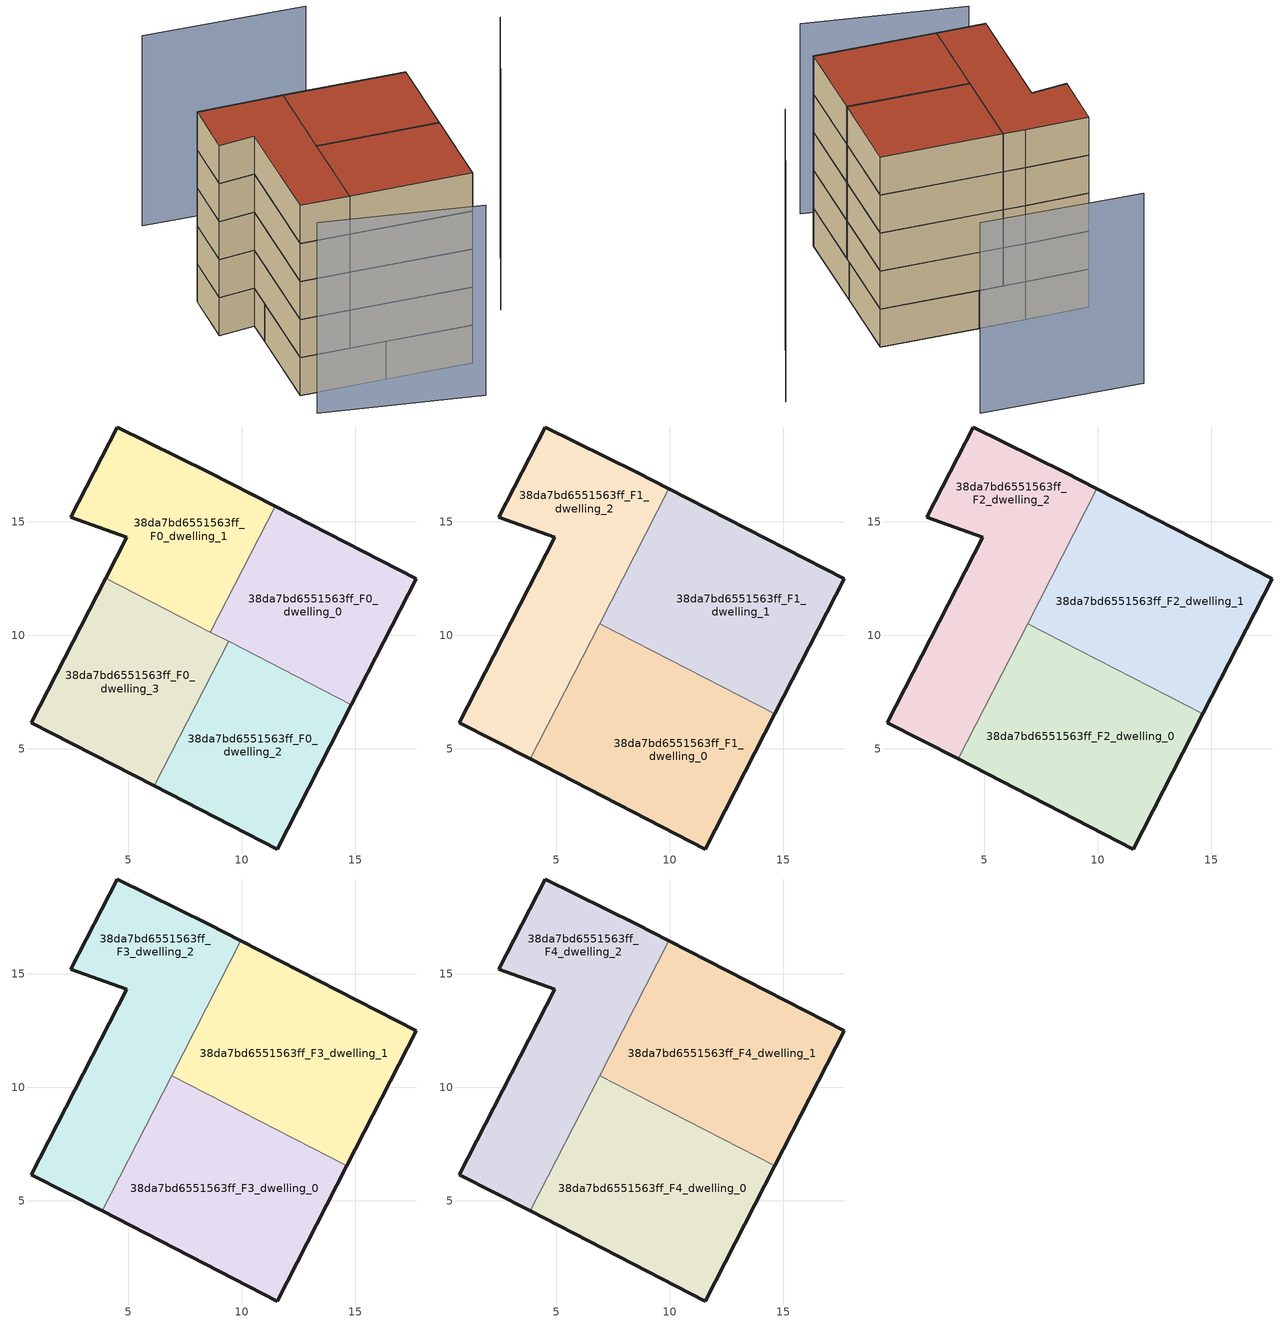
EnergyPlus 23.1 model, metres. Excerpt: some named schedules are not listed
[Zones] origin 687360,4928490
38da7bd6551563ff_F0_dwelling_0
 floor ground (EU_floor_Construction): 14.82,6.94 17.67,12.48 11.46,15.68 8.61,10.14 z0
 wall outside (EU_wall_Construction): 11.46,15.68 17.67,12.48 14.82,6.94 z0:3
 wall to 38da7bd6551563ff_F0_dwelling_1 (EU_wall_Construction): 8.61,10.14 11.46,15.68 z0:3
 wall to 38da7bd6551563ff_F0_dwelling_2 (EU_wall_Construction): 14.82,6.94 9.41,9.72 z0:3
 wall to 38da7bd6551563ff_F0_dwelling_3 (EU_wall_Construction): 9.41,9.72 8.61,10.14 z0:3
38da7bd6551563ff_F0_dwelling_1
 floor ground (EU_floor_Construction): 8.61,10.14 11.46,15.68 8.53,17.18 4.5,19.17 2.46,15.2 4.93,14.31 4,12.51 z0
 wall outside (EU_wall_Construction): 4,12.51 4.93,14.31 2.46,15.2 4.5,19.17 8.53,17.18 11.46,15.68 z0:3
 wall to 38da7bd6551563ff_F0_dwelling_3 (EU_wall_Construction): 8.61,10.14 4,12.51 z0:3
38da7bd6551563ff_F0_dwelling_2
 floor ground (EU_floor_Construction): 11.56,0.58 14.82,6.94 9.41,9.72 6.14,3.37 z0
 wall outside (EU_wall_Construction): 14.82,6.94 11.56,0.58 6.14,3.37 z0:3
 wall to 38da7bd6551563ff_F0_dwelling_3 (EU_wall_Construction): 6.14,3.37 9.41,9.72 z0:3
 ceiling adiabatic (EU_roof_Construction): 14.82,6.94 11.56,0.58 6.14,3.37 9.41,9.72 9.2,9.32 14.61,6.54 z3
38da7bd6551563ff_F0_dwelling_3
 floor ground (EU_floor_Construction): 6.14,3.37 9.41,9.72 4,12.51 0.73,6.15 z0
 wall outside (EU_wall_Construction): 6.14,3.37 0.73,6.15 4,12.51 z0:3
38da7bd6551563ff_F1_dwelling_0
 floor adiabatic (EU_floor_Construction): 11.56,0.58 14.61,6.54 9.2,9.32 6.14,3.37 z3
 floor to 38da7bd6551563ff_F0_dwelling_3 (EU_floor_Construction): 6.14,3.37 9.2,9.32 6.9,10.5 3.84,4.55 z3
 wall outside (EU_wall_Construction): 14.61,6.54 11.56,0.58 3.84,4.55 z3:6
 wall to 38da7bd6551563ff_F1_dwelling_1 (EU_wall_Construction): 6.9,10.5 14.61,6.54 z3:6
 wall to 38da7bd6551563ff_F1_dwelling_2 (EU_wall_Construction): 3.84,4.55 6.9,10.5 z3:6
38da7bd6551563ff_F1_dwelling_1
 floor to 38da7bd6551563ff_F0_dwelling_0 (EU_floor_Construction): 14.82,6.94 17.67,12.48 11.46,15.68 8.61,10.14 z3
 floor to 38da7bd6551563ff_F0_dwelling_1 (EU_floor_Construction): 8.61,10.14 11.46,15.68 9.96,16.45 7.11,10.91 z3
 floor to 38da7bd6551563ff_F0_dwelling_2 (EU_floor_Construction): 14.61,6.54 14.82,6.95 9.41,9.72 9.2,9.32 z3
 floor to 38da7bd6551563ff_F0_dwelling_3 (EU_floor_Construction): 9.2,9.32 9.41,9.72 7.11,10.91 6.9,10.5 z3
 wall outside (EU_wall_Construction): 9.96,16.45 17.67,12.48 14.61,6.54 z3:6
 wall to 38da7bd6551563ff_F1_dwelling_2 (EU_wall_Construction): 6.9,10.5 9.96,16.45 z3:6
38da7bd6551563ff_F1_dwelling_2
 floor to 38da7bd6551563ff_F0_dwelling_1 (EU_floor_Construction): 7.11,10.91 9.96,16.45 8.53,17.18 4.5,19.17 2.46,15.2 4.93,14.31 4,12.51 z3
 floor to 38da7bd6551563ff_F0_dwelling_3 (EU_floor_Construction): 3.84,4.55 7.11,10.91 4,12.51 0.73,6.15 z3
 wall outside (EU_wall_Construction): 3.84,4.55 0.73,6.15 4.93,14.31 2.46,15.2 4.5,19.17 8.53,17.18 9.96,16.45 z3:6
38da7bd6551563ff_F2_dwelling_0
 floor to 38da7bd6551563ff_F1_dwelling_0 (EU_floor_Construction): 11.56,0.58 14.61,6.54 6.9,10.5 3.84,4.55 z6
 wall outside (EU_wall_Construction): 14.61,6.54 11.56,0.58 3.84,4.55 z6:9
 wall to 38da7bd6551563ff_F2_dwelling_1 (EU_wall_Construction): 6.9,10.5 14.61,6.54 z6:9
 wall to 38da7bd6551563ff_F2_dwelling_2 (EU_wall_Construction): 3.84,4.55 6.9,10.5 z6:9
38da7bd6551563ff_F2_dwelling_1
 floor to 38da7bd6551563ff_F1_dwelling_1 (EU_floor_Construction): 14.61,6.54 17.67,12.48 9.96,16.45 6.9,10.5 z6
 wall outside (EU_wall_Construction): 9.96,16.45 17.67,12.48 14.61,6.54 z6:9
 wall to 38da7bd6551563ff_F2_dwelling_2 (EU_wall_Construction): 6.9,10.5 9.96,16.45 z6:9
38da7bd6551563ff_F2_dwelling_2
 floor to 38da7bd6551563ff_F1_dwelling_2 (EU_floor_Construction): 3.84,4.55 9.96,16.45 8.53,17.18 4.5,19.17 2.46,15.2 4.93,14.31 0.73,6.15 z6
 wall outside (EU_wall_Construction): 3.84,4.55 0.73,6.15 4.93,14.31 2.46,15.2 4.5,19.17 8.53,17.18 9.96,16.45 z6:9
38da7bd6551563ff_F3_dwelling_0
 floor to 38da7bd6551563ff_F2_dwelling_0 (EU_floor_Construction): 11.56,0.58 14.61,6.54 6.9,10.5 3.84,4.55 z9
 wall outside (EU_wall_Construction): 14.61,6.54 11.56,0.58 3.84,4.55 z9:12
 wall to 38da7bd6551563ff_F3_dwelling_1 (EU_wall_Construction): 6.9,10.5 14.61,6.54 z9:12
 wall to 38da7bd6551563ff_F3_dwelling_2 (EU_wall_Construction): 3.84,4.55 6.9,10.5 z9:12
38da7bd6551563ff_F3_dwelling_1
 floor to 38da7bd6551563ff_F2_dwelling_1 (EU_floor_Construction): 14.61,6.54 17.67,12.48 9.96,16.45 6.9,10.5 z9
 wall outside (EU_wall_Construction): 9.96,16.45 17.67,12.48 14.61,6.54 z9:12
 wall to 38da7bd6551563ff_F3_dwelling_2 (EU_wall_Construction): 6.9,10.5 9.96,16.45 z9:12
38da7bd6551563ff_F3_dwelling_2
 floor to 38da7bd6551563ff_F2_dwelling_2 (EU_floor_Construction): 3.84,4.55 9.96,16.45 8.53,17.18 4.5,19.17 2.46,15.2 4.93,14.31 0.73,6.15 z9
 wall outside (EU_wall_Construction): 3.84,4.55 0.73,6.15 4.93,14.31 2.46,15.2 4.5,19.17 8.53,17.18 9.96,16.45 z9:12
38da7bd6551563ff_F4_dwelling_0
 floor to 38da7bd6551563ff_F3_dwelling_0 (EU_floor_Construction): 11.56,0.58 14.61,6.54 6.9,10.5 3.84,4.55 z12
 wall outside (EU_wall_Construction): 14.61,6.54 11.56,0.58 3.84,4.55 z12:15
 wall to 38da7bd6551563ff_F4_dwelling_1 (EU_wall_Construction): 6.9,10.5 14.61,6.54 z12:15
 wall to 38da7bd6551563ff_F4_dwelling_2 (EU_wall_Construction): 3.84,4.55 6.9,10.5 z12:15
 roof outside (EU_roof_Construction): 14.61,6.54 11.56,0.58 3.84,4.55 6.9,10.5 z15
38da7bd6551563ff_F4_dwelling_1
 floor to 38da7bd6551563ff_F3_dwelling_1 (EU_floor_Construction): 14.61,6.54 17.67,12.48 9.96,16.45 6.9,10.5 z12
 wall outside (EU_wall_Construction): 9.96,16.45 17.67,12.48 14.61,6.54 z12:15
 wall to 38da7bd6551563ff_F4_dwelling_2 (EU_wall_Construction): 6.9,10.5 9.96,16.45 z12:15
 roof outside (EU_roof_Construction): 17.67,12.48 14.61,6.54 6.9,10.5 9.96,16.45 z15
38da7bd6551563ff_F4_dwelling_2
 floor to 38da7bd6551563ff_F3_dwelling_2 (EU_floor_Construction): 3.84,4.55 9.96,16.45 8.53,17.18 4.5,19.17 2.46,15.2 4.93,14.31 0.73,6.15 z12
 wall outside (EU_wall_Construction): 3.84,4.55 0.73,6.15 4.93,14.31 2.46,15.2 4.5,19.17 8.53,17.18 9.96,16.45 z12:15
 roof outside (EU_roof_Construction): 8.53,17.18 9.96,16.45 3.84,4.55 0.73,6.15 4.93,14.31 2.46,15.2 4.5,19.17 z15
shading: -0.06,3.84 9.26,-2.8 / 17.66,3.78 26.96,12.56 / 19.06,22.96 8.91,28.34 z0:15
[Building]
EU S2 Campaign: North Axis=0; Terrain=City; Solar Distribution=FullExterior
[Site:Location]
Bologna: Latitude=44.5; Longitude=11.25; Time Zone=1; Elevation=37
[SizingPeriod:WeatherFileDays]
AnnualSizingPeriod: Begin Month=1; Begin Day of Month=1; End Month=12; End Day of Month=31; Day of Week for Start Day=Monday; Use Weather File Daylight Saving Period=No; Use Weather File Rain and Snow Indicators=No
[MATERIAL]
EU_InternalMass_Material: Roughness=MediumRough; Thickness=0.1; Conductivity=1; Density=1800; Specific Heat=900; Thermal Absorptance=0.9; Solar Absorptance=0.7; Visible Absorptance=0.7
[MATERIAL:NOMASS] Roughness=MediumRough; Thermal Absorptance=0.9; Solar Absorptance=0.7; Visible Absorptance=0.7
Name | Thermal Resistance
EU_wall_NoMass | 0.905828
EU_roof_NoMass | 0.37593
EU_floor_NoMass | 0.67114
[CONSTRUCTION]
EU_wall_Construction: EU_wall_NoMass
EU_roof_Construction: EU_roof_NoMass
EU_floor_Construction: EU_floor_NoMass
EU_InternalMass_Construction: EU_InternalMass_Material
[ZONE] Type=1; Multiplier=1; Ceiling Height=autocalculate; Floor Area=autocalculate; Part of Total Floor Area=Yes
Name | Volume
38da7bd6551563ff_F0_dwelling_0 | 130.52
38da7bd6551563ff_F1_dwelling_0; 38da7bd6551563ff_F2_dwelling_0; 38da7bd6551563ff_F3_dwelling_0; 38da7bd6551563ff_F4_dwelling_0 | 174.017
38da7bd6551563ff_F0_dwelling_1; 38da7bd6551563ff_F0_dwelling_2 | 130.512
38da7bd6551563ff_F1_dwelling_1; 38da7bd6551563ff_F2_dwelling_1; 38da7bd6551563ff_F3_dwelling_1; 38da7bd6551563ff_F4_dwelling_1 | 173.995
38da7bd6551563ff_F1_dwelling_2; 38da7bd6551563ff_F2_dwelling_2; 38da7bd6551563ff_F3_dwelling_2; 38da7bd6551563ff_F4_dwelling_2 | 174.015
38da7bd6551563ff_F0_dwelling_3 | 130.526
[INTERNALMASS] Construction=EU_InternalMass_Construction
Name | Zone or ZoneList | Surface Area
38da7bd6551563ff_F0_dwelling_0_EU_InternalMass | 38da7bd6551563ff_F0_dwelling_0 | 43.5063
38da7bd6551563ff_F0_dwelling_1_EU_InternalMass | 38da7bd6551563ff_F0_dwelling_1 | 43.5041
38da7bd6551563ff_F0_dwelling_2_EU_InternalMass | 38da7bd6551563ff_F0_dwelling_2 | 43.5044
38da7bd6551563ff_F0_dwelling_3_EU_InternalMass | 38da7bd6551563ff_F0_dwelling_3 | 43.5087
38da7bd6551563ff_F1_dwelling_0_EU_InternalMass | 38da7bd6551563ff_F1_dwelling_0 | 58.0077
38da7bd6551563ff_F1_dwelling_1_EU_InternalMass | 38da7bd6551563ff_F1_dwelling_1 | 57.9991
38da7bd6551563ff_F1_dwelling_2_EU_InternalMass | 38da7bd6551563ff_F1_dwelling_2 | 58.0048
38da7bd6551563ff_F2_dwelling_0_EU_InternalMass | 38da7bd6551563ff_F2_dwelling_0 | 58.0077
38da7bd6551563ff_F2_dwelling_1_EU_InternalMass | 38da7bd6551563ff_F2_dwelling_1 | 57.9991
38da7bd6551563ff_F2_dwelling_2_EU_InternalMass | 38da7bd6551563ff_F2_dwelling_2 | 58.0048
38da7bd6551563ff_F3_dwelling_0_EU_InternalMass | 38da7bd6551563ff_F3_dwelling_0 | 58.0077
38da7bd6551563ff_F3_dwelling_1_EU_InternalMass | 38da7bd6551563ff_F3_dwelling_1 | 57.9991
38da7bd6551563ff_F3_dwelling_2_EU_InternalMass | 38da7bd6551563ff_F3_dwelling_2 | 58.0048
38da7bd6551563ff_F4_dwelling_0_EU_InternalMass | 38da7bd6551563ff_F4_dwelling_0 | 58.0077
38da7bd6551563ff_F4_dwelling_1_EU_InternalMass | 38da7bd6551563ff_F4_dwelling_1 | 57.9991
38da7bd6551563ff_F4_dwelling_2_EU_InternalMass | 38da7bd6551563ff_F4_dwelling_2 | 58.0048
[OTHEREQUIPMENT] Fuel Type=Electricity; Design Level Calculation Method=Watts/Area; Power per Zone Floor Area=1; Fraction Latent=0; Fraction Radiant=0; Fraction Lost=0; Carbon Dioxide Generation Rate=0; EndUse Subcategory=EU_Step8_InternalGains
Name | Zone or ZoneList or Space or SpaceList | Schedule
EU_Step8_InternalGain_38da7bd6551563ff_F0_dwelling_0_f000 | 38da7bd6551563ff_F0_dwelling_0 | EU_Step8_GainSchedule_38da7bd6551563ff_F0_dwelling_0_f000
EU_Step8_InternalGain_38da7bd6551563ff_F0_dwelling_1_f000 | 38da7bd6551563ff_F0_dwelling_1 | EU_Step8_GainSchedule_38da7bd6551563ff_F0_dwelling_1_f000
EU_Step8_InternalGain_38da7bd6551563ff_F0_dwelling_2_f000 | 38da7bd6551563ff_F0_dwelling_2 | EU_Step8_GainSchedule_38da7bd6551563ff_F0_dwelling_2_f000
EU_Step8_InternalGain_38da7bd6551563ff_F0_dwelling_3_f000 | 38da7bd6551563ff_F0_dwelling_3 | EU_Step8_GainSchedule_38da7bd6551563ff_F0_dwelling_3_f000
EU_Step8_InternalGain_38da7bd6551563ff_F1_dwelling_0_f000 | 38da7bd6551563ff_F1_dwelling_0 | EU_Step8_GainSchedule_38da7bd6551563ff_F1_dwelling_0_f000
EU_Step8_InternalGain_38da7bd6551563ff_F1_dwelling_1_f000 | 38da7bd6551563ff_F1_dwelling_1 | EU_Step8_GainSchedule_38da7bd6551563ff_F1_dwelling_1_f000
EU_Step8_InternalGain_38da7bd6551563ff_F1_dwelling_2_f000 | 38da7bd6551563ff_F1_dwelling_2 | EU_Step8_GainSchedule_38da7bd6551563ff_F1_dwelling_2_f000
EU_Step8_InternalGain_38da7bd6551563ff_F2_dwelling_0_f000 | 38da7bd6551563ff_F2_dwelling_0 | EU_Step8_GainSchedule_38da7bd6551563ff_F2_dwelling_0_f000
EU_Step8_InternalGain_38da7bd6551563ff_F2_dwelling_1_f000 | 38da7bd6551563ff_F2_dwelling_1 | EU_Step8_GainSchedule_38da7bd6551563ff_F2_dwelling_1_f000
EU_Step8_InternalGain_38da7bd6551563ff_F2_dwelling_2_f000 | 38da7bd6551563ff_F2_dwelling_2 | EU_Step8_GainSchedule_38da7bd6551563ff_F2_dwelling_2_f000
EU_Step8_InternalGain_38da7bd6551563ff_F3_dwelling_0_f000 | 38da7bd6551563ff_F3_dwelling_0 | EU_Step8_GainSchedule_38da7bd6551563ff_F3_dwelling_0_f000
EU_Step8_InternalGain_38da7bd6551563ff_F3_dwelling_1_f000 | 38da7bd6551563ff_F3_dwelling_1 | EU_Step8_GainSchedule_38da7bd6551563ff_F3_dwelling_1_f000
EU_Step8_InternalGain_38da7bd6551563ff_F3_dwelling_2_f000 | 38da7bd6551563ff_F3_dwelling_2 | EU_Step8_GainSchedule_38da7bd6551563ff_F3_dwelling_2_f000
EU_Step8_InternalGain_38da7bd6551563ff_F4_dwelling_0_f000 | 38da7bd6551563ff_F4_dwelling_0 | EU_Step8_GainSchedule_38da7bd6551563ff_F4_dwelling_0_f000
EU_Step8_InternalGain_38da7bd6551563ff_F4_dwelling_1_f000 | 38da7bd6551563ff_F4_dwelling_1 | EU_Step8_GainSchedule_38da7bd6551563ff_F4_dwelling_1_f000
EU_Step8_InternalGain_38da7bd6551563ff_F4_dwelling_2_f000 | 38da7bd6551563ff_F4_dwelling_2 | EU_Step8_GainSchedule_38da7bd6551563ff_F4_dwelling_2_f000
[ZONEVENTILATION:DESIGNFLOWRATE] Schedule=EU_AlwaysOn; Design Flow Rate Calculation Method=AirChanges/Hour; Air Changes per Hour=0.73129; Ventilation Type=Natural; Fan Pressure Rise=0; Fan Total Efficiency=1; Constant Term Coefficient=1; Temperature Term Coefficient=0; Velocity Term Coefficient=0; Velocity Squared Term Coefficient=0; Minimum Indoor Temperature=-100; Maximum Indoor Temperature=100; Delta Temperature=-100; Minimum Outdoor Temperature=-100; Maximum Outdoor Temperature=100; Maximum Wind Speed=40
Name | Zone or ZoneList or Space or SpaceList
EU_ConstantAir_38da7bd6551563ff_F0_dwelling_0 | 38da7bd6551563ff_F0_dwelling_0
EU_ConstantAir_38da7bd6551563ff_F0_dwelling_1 | 38da7bd6551563ff_F0_dwelling_1
EU_ConstantAir_38da7bd6551563ff_F0_dwelling_2 | 38da7bd6551563ff_F0_dwelling_2
EU_ConstantAir_38da7bd6551563ff_F0_dwelling_3 | 38da7bd6551563ff_F0_dwelling_3
EU_ConstantAir_38da7bd6551563ff_F1_dwelling_0 | 38da7bd6551563ff_F1_dwelling_0
EU_ConstantAir_38da7bd6551563ff_F1_dwelling_1 | 38da7bd6551563ff_F1_dwelling_1
EU_ConstantAir_38da7bd6551563ff_F1_dwelling_2 | 38da7bd6551563ff_F1_dwelling_2
EU_ConstantAir_38da7bd6551563ff_F2_dwelling_0 | 38da7bd6551563ff_F2_dwelling_0
EU_ConstantAir_38da7bd6551563ff_F2_dwelling_1 | 38da7bd6551563ff_F2_dwelling_1
EU_ConstantAir_38da7bd6551563ff_F2_dwelling_2 | 38da7bd6551563ff_F2_dwelling_2
EU_ConstantAir_38da7bd6551563ff_F3_dwelling_0 | 38da7bd6551563ff_F3_dwelling_0
EU_ConstantAir_38da7bd6551563ff_F3_dwelling_1 | 38da7bd6551563ff_F3_dwelling_1
EU_ConstantAir_38da7bd6551563ff_F3_dwelling_2 | 38da7bd6551563ff_F3_dwelling_2
EU_ConstantAir_38da7bd6551563ff_F4_dwelling_0 | 38da7bd6551563ff_F4_dwelling_0
EU_ConstantAir_38da7bd6551563ff_F4_dwelling_1 | 38da7bd6551563ff_F4_dwelling_1
EU_ConstantAir_38da7bd6551563ff_F4_dwelling_2 | 38da7bd6551563ff_F4_dwelling_2
[HVACTEMPLATE:THERMOSTAT] Constant Heating Setpoint=20; Constant Cooling Setpoint=50
EU_HeatOnly_38da7bd6551563ff_F0_dwelling_0; EU_HeatOnly_38da7bd6551563ff_F0_dwelling_1; EU_HeatOnly_38da7bd6551563ff_F0_dwelling_2; EU_HeatOnly_38da7bd6551563ff_F0_dwelling_3; EU_HeatOnly_38da7bd6551563ff_F1_dwelling_0; EU_HeatOnly_38da7bd6551563ff_F1_dwelling_1; EU_HeatOnly_38da7bd6551563ff_F1_dwelling_2; EU_HeatOnly_38da7bd6551563ff_F2_dwelling_0; EU_HeatOnly_38da7bd6551563ff_F2_dwelling_1; EU_HeatOnly_38da7bd6551563ff_F2_dwelling_2; EU_HeatOnly_38da7bd6551563ff_F3_dwelling_0; EU_HeatOnly_38da7bd6551563ff_F3_dwelling_1; EU_HeatOnly_38da7bd6551563ff_F3_dwelling_2; EU_HeatOnly_38da7bd6551563ff_F4_dwelling_0; EU_HeatOnly_38da7bd6551563ff_F4_dwelling_1; EU_HeatOnly_38da7bd6551563ff_F4_dwelling_2
[HVACTEMPLATE:ZONE:IDEALLOADSAIRSYSTEM] System Availability Schedule=EU_AlwaysOn; Maximum Heating Supply Air Temperature=50; Minimum Cooling Supply Air Temperature=13; Maximum Heating Supply Air Humidity Ratio=0.0156; Minimum Cooling Supply Air Humidity Ratio=0.0077; Heating Limit=NoLimit; Cooling Limit=NoLimit; Heating Availability Schedule=EU_AlwaysOn; Cooling Availability Schedule=EU_CoolingOff; Dehumidification Control Type=ConstantSensibleHeatRatio; Cooling Sensible Heat Ratio=0.7; Dehumidification Setpoint=60; Humidification Control Type=None; Humidification Setpoint=30; Outdoor Air Method=None; Outdoor Air Flow Rate per Person=0.00944; Outdoor Air Flow Rate per Zone Floor Area=0; Outdoor Air Flow Rate per Zone=0; Demand Controlled Ventilation Type=None; Outdoor Air Economizer Type=NoEconomizer; Heat Recovery Type=None; Sensible Heat Recovery Effectiveness=0.7; Latent Heat Recovery Effectiveness=0.65
Name | Template Thermostat
38da7bd6551563ff_F0_dwelling_0 | EU_HeatOnly_38da7bd6551563ff_F0_dwelling_0
38da7bd6551563ff_F0_dwelling_1 | EU_HeatOnly_38da7bd6551563ff_F0_dwelling_1
38da7bd6551563ff_F0_dwelling_2 | EU_HeatOnly_38da7bd6551563ff_F0_dwelling_2
38da7bd6551563ff_F0_dwelling_3 | EU_HeatOnly_38da7bd6551563ff_F0_dwelling_3
38da7bd6551563ff_F1_dwelling_0 | EU_HeatOnly_38da7bd6551563ff_F1_dwelling_0
38da7bd6551563ff_F1_dwelling_1 | EU_HeatOnly_38da7bd6551563ff_F1_dwelling_1
38da7bd6551563ff_F1_dwelling_2 | EU_HeatOnly_38da7bd6551563ff_F1_dwelling_2
38da7bd6551563ff_F2_dwelling_0 | EU_HeatOnly_38da7bd6551563ff_F2_dwelling_0
38da7bd6551563ff_F2_dwelling_1 | EU_HeatOnly_38da7bd6551563ff_F2_dwelling_1
38da7bd6551563ff_F2_dwelling_2 | EU_HeatOnly_38da7bd6551563ff_F2_dwelling_2
38da7bd6551563ff_F3_dwelling_0 | EU_HeatOnly_38da7bd6551563ff_F3_dwelling_0
38da7bd6551563ff_F3_dwelling_1 | EU_HeatOnly_38da7bd6551563ff_F3_dwelling_1
38da7bd6551563ff_F3_dwelling_2 | EU_HeatOnly_38da7bd6551563ff_F3_dwelling_2
38da7bd6551563ff_F4_dwelling_0 | EU_HeatOnly_38da7bd6551563ff_F4_dwelling_0
38da7bd6551563ff_F4_dwelling_1 | EU_HeatOnly_38da7bd6551563ff_F4_dwelling_1
38da7bd6551563ff_F4_dwelling_2 | EU_HeatOnly_38da7bd6551563ff_F4_dwelling_2
